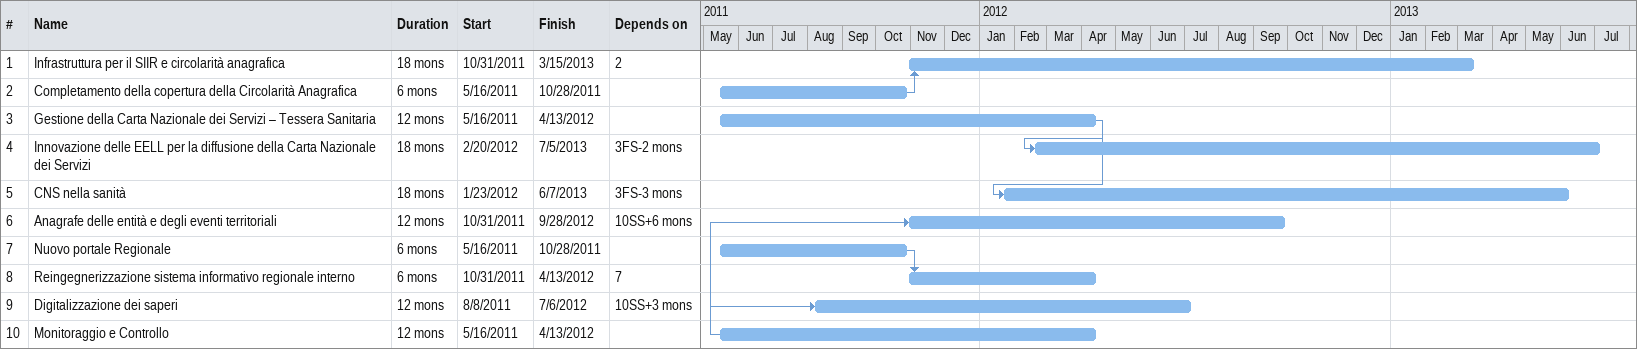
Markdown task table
| ID | Task | Duration | Start | Finish | Predecessors |
|---|---|---|---|---|---|
| 1 | Infrastruttura per il SIIR e circolarità anagrafica | 18mo | 2011-10-31 | 2013-03-15 | 2 |
| 2 | Completamento della copertura della Circolarità Anagrafica | 6mo | 2011-05-16 | 2011-10-28 |  |
| 3 | Gestione della Carta Nazionale dei Servizi – Tessera Sanitaria | 12mo | 2011-05-16 | 2012-04-13 |  |
| 4 | Innovazione delle EELL per la diffusione della Carta Nazionale dei Servizi | 18mo | 2012-02-20 | 2013-07-05 | 3FS-2mo |
| 5 | CNS nella sanità | 18mo | 2012-01-23 | 2013-06-07 | 3FS-3mo |
| 6 | Anagrafe delle entità e degli eventi territoriali | 12mo | 2011-10-31 | 2012-09-28 | 10SS+6mo |
| 7 | Nuovo portale Regionale | 6mo | 2011-05-16 | 2011-10-28 |  |
| 8 | Reingegnerizzazione sistema informativo regionale interno | 6mo | 2011-10-31 | 2012-04-13 | 7 |
| 9 | Digitalizzazione dei saperi | 12mo | 2011-08-08 | 2012-07-06 | 10SS+3mo |
| 10 | Monitoraggio e Controllo | 12mo | 2011-05-16 | 2012-04-13 |  |
